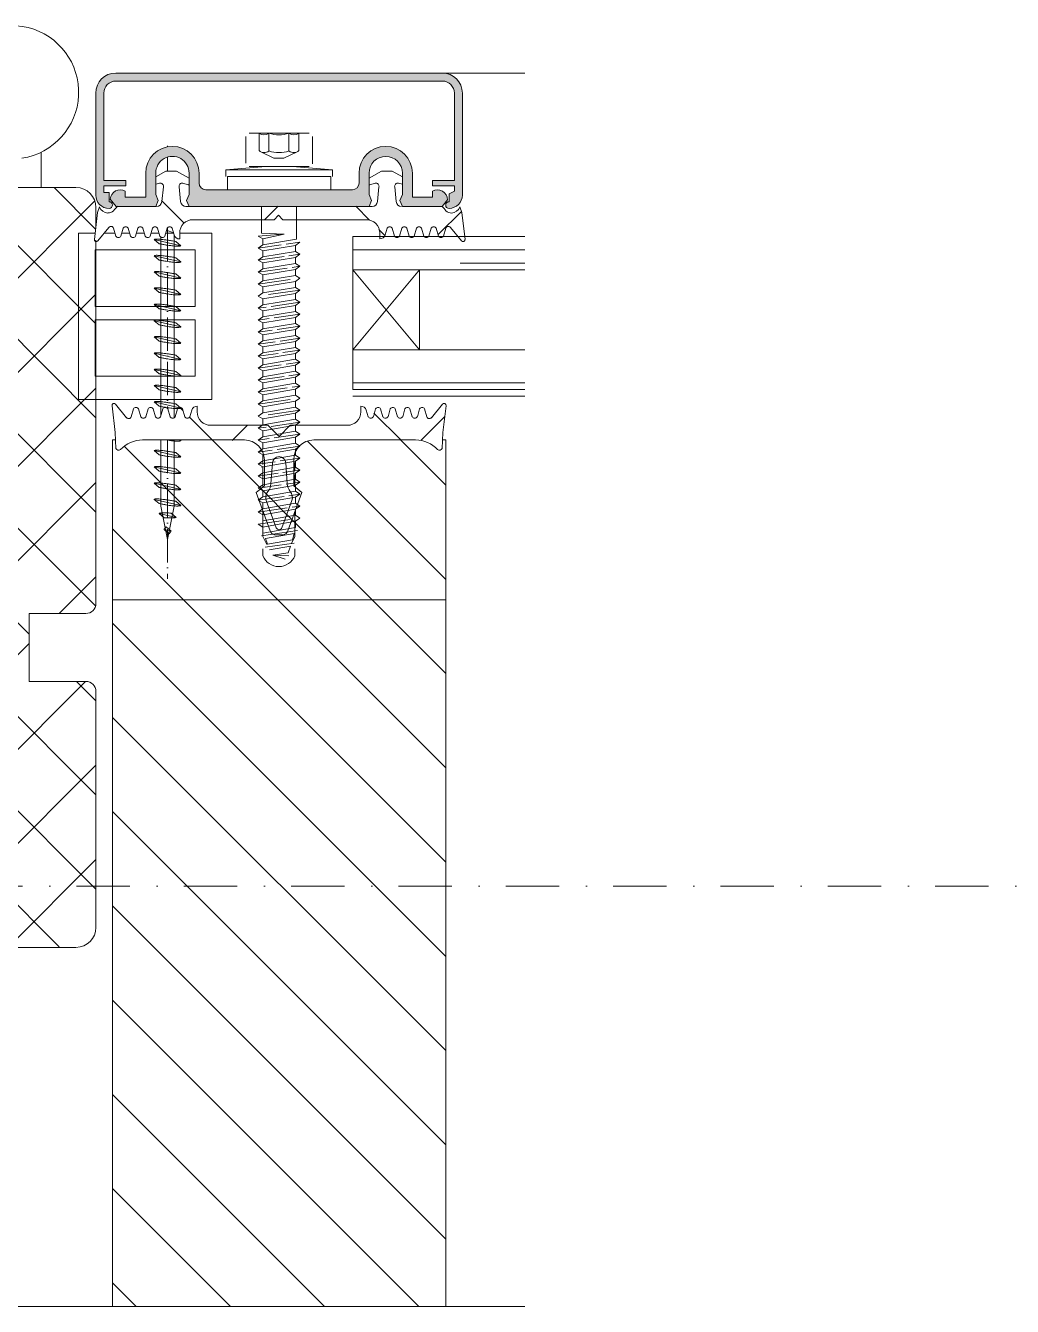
# Model space of a CAD drawing. Header units: millimetres. Extents: x 1789 to 13769, y 2055 to 27197.
# Drawn here: x 5217.2 to 5365.2, y 19345.3 to 19537.4 of the extents above; entities that cross this region are included whole.
import ezdxf

# ---------------------------------------------------------------- set-up
doc = ezdxf.new("R2010")
doc.units = ezdxf.units.MM
doc.linetypes.add('MV_hartlijn_staal', pattern=[6.6, 5, -0.8, 0, -0.8])
doc.linetypes.add('MV_stramien', pattern=[16, 8, -4, 0, -4])
doc.layers.add('A-DETL', color=90, linetype='Continuous', lineweight=13)
doc.layers.add('A-DETL-GENF', color=92, linetype='Continuous', lineweight=18)
pattern_1 = [(45, (0, 0), (-14.142136, 14.142136), []), (135, (0, 0), (-14.142136, -14.142136), [])]

# ---------------------------------------------------------------- blocks, each defined once
blk = doc.blocks.new('28 schroeven 2D - Verzonken schroef 4_0x50mm-V17-Details Restauratie 1-10')
at = {"layer": 'A-DETL-GENF', "linetype": 'MV_hartlijn_staal', "lineweight": 13}
for p, q in [((0, 35.05), (0, 55.9)), ((0, 3.25), (0, 30.29)), ((0, -7.38), (0, -5.3)), ((0, -9.1), (0, -8.91))]:
    blk.add_line(p, q, dxfattribs=at)
at = {"layer": 'A-DETL-GENF', "lineweight": 5}
for p, q in [((-1, 45), (0, 50)), ((0, 50), (1, 45)), ((-0.52, 48.71), (0.23, 48.07)), ((0.52, 48.47), (-0.52, 48.71)), ((-0.23, 49.11), (0.52, 48.47)), ((-1.26, 46.66), (-0.51, 46.02)), ((1.26, 46.07), (-1.26, 46.66)), ((0.51, 46.71), (1.26, 46.07)), ((-2, 44.89), (-1.25, 44.25)), ((2, 43.96), (-2, 44.89)), ((-1, 35.05), (-1, 45)), ((1, 45), (1, 35.05)), ((1.25, 44.6), (2, 43.96)), ((-2, 42.46), (-1.25, 41.82)), ((2, 41.53), (-2, 42.46)), ((1.25, 42.17), (2, 41.53)), ((-2, 40.02), (-1.25, 39.38)), ((2, 39.09), (-2, 40.02)), ((1.25, 39.73), (2, 39.09)), ((-2, 37.58), (-1.25, 36.94)), ((2, 36.65), (-2, 37.58)), ((1.25, 37.29), (2, 36.65)), ((-1.59, 35.05), (-2, 35.15)), ((-1, 4.27), (-1, 31.72)), ((1, 31.36), (1, 4.53)), ((-2, 30.27), (-1.25, 29.63)), ((2, 29.34), (-2, 30.27)), ((1.25, 29.98), (2, 29.34)), ((-2, 27.83), (-1.25, 27.19)), ((2, 26.9), (-2, 27.83)), ((1.25, 27.54), (2, 26.9)), ((-2, 25.4), (-1.25, 24.76)), ((2, 24.47), (-2, 25.4)), ((1.25, 25.11), (2, 24.47)), ((-2, 22.96), (-1.25, 22.32)), ((2, 22.03), (-2, 22.96)), ((1.25, 22.67), (2, 22.03)), ((-2, 20.52), (-1.25, 19.88)), ((2, 19.59), (-2, 20.52)), ((1.25, 20.23), (2, 19.59)), ((-2, 18.09), (-1.25, 17.45)), ((2, 17.15), (-2, 18.09)), ((1.25, 17.79), (2, 17.15)), ((-2, 15.65), (-1.25, 15.01)), ((2, 14.72), (-2, 15.65)), ((1.25, 15.36), (2, 14.72)), ((-2, 13.21), (-1.25, 12.57)), ((2, 12.28), (-2, 13.21)), ((1.25, 12.92), (2, 12.28)), ((-2, 10.77), (-1.25, 10.13)), ((2, 9.84), (-2, 10.77)), ((1.25, 10.48), (2, 9.84)), ((-2, 8.34), (-1.25, 7.7)), ((2, 7.41), (-2, 8.34)), ((1.25, 8.05), (2, 7.41)), ((-2, 5.9), (-1.25, 5.26)), ((2, 4.97), (-2, 5.9)), ((-0.89, 3.96), (0.16, 3.58)), ((1.25, 5.61), (2, 4.97))]:
    blk.add_line(p, q, dxfattribs=at)
for points in [[(-0.52, 48.71), (-0.51, 48.79), (-0.23, 49.11)], [(0.23, 48.07), (0.53, 48.42), (0.52, 48.47)], [(-1.26, 46.66), (-1, 46.82), (0.51, 46.71)], [(-2, 44.89), (-1.5, 45.13), (1.25, 44.6)], [(-1.25, 44.25), (1.8, 43.74), (2, 43.96)], [(-0.51, 46.02), (1.16, 45.94), (1.26, 46.07)], [(-2, 42.46), (-1.5, 42.7), (1.25, 42.17)], [(-1.25, 41.82), (1.8, 41.31), (2, 41.53)], [(-2, 40.02), (-1.5, 40.26), (1.25, 39.73)], [(-1.25, 39.38), (1.8, 38.87), (2, 39.09)], [(-2, 37.58), (-1.5, 37.82), (1.25, 37.29)], [(-1.25, 36.94), (1.8, 36.43), (2, 36.65)], [(-2, 35.15), (-1.64, 35.32), (-0.15, 35.1)], [(-2, 30.27), (-1.5, 30.51), (1.25, 29.98)], [(-1.25, 29.63), (1.8, 29.12), (2, 29.34)], [(-2, 27.83), (-1.5, 28.07), (1.25, 27.54)], [(-1.25, 27.19), (1.8, 26.68), (2, 26.9)], [(-2, 25.4), (-1.5, 25.64), (1.25, 25.11)], [(-1.25, 24.76), (1.8, 24.25), (2, 24.47)], [(-2, 22.96), (-1.5, 23.2), (1.25, 22.67)], [(-1.25, 22.32), (1.8, 21.81), (2, 22.03)], [(-2, 20.52), (-1.5, 20.76), (1.25, 20.23)], [(-1.25, 19.88), (1.8, 19.37), (2, 19.59)], [(-2, 18.09), (-1.5, 18.33), (1.25, 17.79)], [(-1.25, 17.45), (1.8, 16.94), (2, 17.15)], [(-2, 15.65), (-1.5, 15.89), (1.25, 15.36)], [(-1.25, 15.01), (1.8, 14.5), (2, 14.72)], [(-2, 13.21), (-1.5, 13.45), (1.25, 12.92)], [(-1.25, 12.57), (1.8, 12.06), (2, 12.28)], [(-2, 10.77), (-1.5, 11.01), (1.25, 10.48)], [(-1.25, 10.13), (1.8, 9.62), (2, 9.84)], [(-2, 8.34), (-1.5, 8.58), (1.25, 8.05)], [(-1.25, 7.7), (1.8, 7.19), (2, 7.41)], [(-2, 5.9), (-1.5, 6.14), (1.25, 5.61)], [(-1.25, 5.26), (1.8, 4.75), (2, 4.97)]]:
    blk.add_open_spline(points, degree=2, dxfattribs=at)
blk = doc.blocks.new('31 dubbel_glas - Type 1-3307007-Details Restauratie 1-10')
at = {"layer": 'A-DETL-GENF', "lineweight": 13}
for p, q in [((225.29, 23), (251.1, 23)), ((251.1, 23), (251.1, 0)), ((225.29, 17), (251.1, 17)), ((241.1, 5), (241.1, 17)), ((241.1, 17), (251.1, 5)), ((241.1, 5), (251.1, 17)), ((251.1, 5), (225.29, 5)), ((251.1, 0), (225.29, 0))]:
    blk.add_line(p, q, dxfattribs=at)

msp = doc.modelspace()

# ---------------------------------------------------------------- hatches: boundary and pattern name
at = {"layer": 'A-DETL-GENF'}
h = msp.add_hatch(color=7, dxfattribs=at)
h.paths.add_polyline_path([(5280.72, 19510.02), (5281.24, 19510.09), (5281.72, 19510.29), (5282.13, 19510.61), (5282.45, 19511.02), (5282.65, 19511.5), (5282.72, 19512.02), (5282.64, 19527.99), (5282.42, 19528.62), (5282.06, 19529.19), (5281.59, 19529.67), (5281.02, 19530.02), (5280.39, 19530.25), (5278.74, 19530.32), (5229.94, 19530.22), (5229.22, 19529.92), (5228.6, 19529.44), (5228.12, 19528.82), (5227.82, 19528.1), (5227.72, 19527.32), (5227.77, 19511.57), (5228.15, 19510.77), (5228.85, 19510.21), (5229.72, 19510.02), (5230.07, 19510.17), (5230.2, 19510.39), (5229.85, 19511), (5229.72, 19511.02), (5229.72, 19512.42), (5228.92, 19512.42), (5228.92, 19513.42), (5232.22, 19513.42), (5232.22, 19514.22), (5228.92, 19514.22), (5228.98, 19527.79), (5229.16, 19528.22), (5229.45, 19528.59), (5229.82, 19528.88), (5230.25, 19529.06), (5230.72, 19529.12), (5280.18, 19529.06), (5280.62, 19528.88), (5280.99, 19528.59), (5281.28, 19528.22), (5281.46, 19527.79), (5281.52, 19527.32), (5281.52, 19514.22), (5278.22, 19514.22), (5278.22, 19513.42), (5281.52, 19513.42), (5281.52, 19512.62), (5280.72, 19512.22), (5280.72, 19511.02), (5280.47, 19510.95), (5280.29, 19510.27), (5280.59, 19510.04)])
h.paths.add_polyline_path([(5230.76, 19510.32), (5236.72, 19510.32), (5237.08, 19511.21), (5236.72, 19512.09), (5236.79, 19515.92), (5237, 19516.48), (5237.34, 19516.98), (5237.8, 19517.38), (5238.33, 19517.66), (5238.91, 19517.8), (5239.52, 19517.8), (5240.1, 19517.66), (5240.64, 19517.38), (5241.09, 19516.98), (5241.43, 19516.48), (5241.65, 19515.92), (5241.72, 19515.32), (5241.72, 19512.09), (5241.35, 19511.21), (5241.72, 19510.32), (5268.72, 19510.32), (5269.08, 19511.21), (5268.72, 19512.09), (5268.8, 19515.97), (5269.05, 19516.57), (5269.45, 19517.09), (5269.97, 19517.49), (5270.57, 19517.74), (5271.22, 19517.82), (5271.87, 19517.74), (5272.47, 19517.49), (5272.99, 19517.09), (5273.38, 19516.57), (5273.63, 19515.97), (5273.72, 19515.32), (5273.72, 19512.09), (5273.35, 19511.21), (5273.72, 19510.32), (5279.69, 19510.32), (5280.5, 19511.32), (5280.28, 19512.06), (5279.73, 19512.6), (5278.98, 19512.81), (5278.22, 19512.62), (5278.22, 19511.72), (5275.22, 19511.72), (5275.22, 19515.32), (5275.08, 19516.36), (5274.68, 19517.32), (5274.05, 19518.15), (5273.22, 19518.79), (5272.25, 19519.19), (5271.22, 19519.32), (5270.18, 19519.19), (5269.22, 19518.79), (5268.39, 19518.15), (5267.75, 19517.32), (5267.35, 19516.36), (5267.22, 19515.32), (5267.18, 19513.56), (5266.93, 19513.11), (5266.48, 19512.86), (5266.22, 19512.82), (5243.96, 19512.86), (5243.51, 19513.11), (5243.25, 19513.56), (5243.22, 19513.82), (5243.22, 19515.32), (5243.08, 19516.36), (5242.68, 19517.32), (5242.05, 19518.15), (5241.22, 19518.79), (5240, 19519.22), (5239.22, 19519.32), (5238.18, 19519.19), (5237.22, 19518.79), (5236.39, 19518.15), (5235.75, 19517.32), (5235.35, 19516.36), (5235.22, 19515.32), (5235.22, 19511.72), (5232.15, 19511.72), (5232.15, 19512.62), (5231.42, 19512.81), (5230.69, 19512.63), (5230.13, 19512.12), (5229.88, 19511.41)])
at = {"layer": 'A-DETL-GENF', "lineweight": 13}
h = msp.add_hatch(dxfattribs=at)
h.set_pattern_fill('FP_46', color=250, style=0, pattern_type=2)
h.set_pattern_definition(pattern_1)
h.paths.add_polyline_path([(5282.59, 19505.13), (5283.12, 19505.37), (5282.65, 19509.41), (5282.33, 19510.23), (5281.98, 19509.69), (5281.42, 19509.38), (5280.8, 19509.35), (5280.25, 19509.64), (5279.64, 19510.32), (5273.23, 19510.42), (5272.94, 19510.67), (5272.81, 19511.04), (5272.63, 19513.58), (5272.9, 19513.79), (5273.14, 19513.78), (5273.72, 19513.63), (5273.63, 19514.8), (5272.21, 19515.62), (5270.58, 19515.62), (5268.72, 19514.42), (5268.74, 19513.59), (5268.86, 19513.57), (5269.89, 19513.79), (5270.16, 19513.58), (5270.21, 19513.24), (5269.85, 19510.67), (5269.56, 19510.42), (5269.08, 19510.32), (5240.87, 19510.42), (5240.59, 19510.67), (5240.45, 19511.04), (5240.28, 19513.58), (5240.55, 19513.79), (5240.79, 19513.78), (5241.72, 19513.64), (5241.65, 19514.58), (5239.85, 19515.62), (5238.23, 19515.62), (5236.72, 19514.75), (5236.72, 19513.63), (5237.53, 19513.79), (5237.81, 19513.58), (5237.86, 19513.24), (5237.5, 19510.67), (5237.08, 19510.37), (5236.72, 19510.32), (5230.99, 19510.32), (5230.13, 19509.46), (5229.53, 19509.32), (5228.92, 19509.5), (5228.45, 19509.94), (5228.3, 19510.21), (5227.99, 19509.41), (5227.52, 19505.37), (5228.04, 19505.13), (5229.95, 19507.32), (5230.22, 19507.26), (5230.4, 19507.03), (5230.74, 19505.84), (5231.32, 19505.69), (5231.48, 19505.84), (5231.99, 19507.19), (5232.32, 19507.23), (5232.6, 19507.03), (5232.94, 19505.84), (5233.53, 19505.69), (5233.68, 19505.84), (5234.19, 19507.19), (5234.52, 19507.23), (5234.8, 19507.03), (5235.14, 19505.84), (5235.72, 19505.69), (5235.88, 19505.84), (5236.39, 19507.19), (5236.72, 19507.23), (5237, 19507.03), (5237.34, 19505.84), (5237.92, 19505.69), (5238.08, 19505.84), (5238.59, 19507.19), (5238.92, 19507.23), (5239.2, 19507.03), (5239.71, 19505.68), (5240.09, 19505.46), (5240.31, 19505.43), (5240.38, 19506.84), (5240.58, 19507.32), (5240.9, 19507.74), (5241.72, 19508.22), (5241.79, 19508.25), (5242.31, 19508.32), (5254.47, 19508.32), (5255.13, 19508.98), (5255.8, 19508.32), (5268.77, 19508.27), (5269.57, 19507.89), (5270.12, 19507.19), (5270.32, 19506.32), (5270.32, 19505.43), (5270.75, 19505.54), (5271.06, 19505.85), (5271.15, 19506.06), (5271.6, 19507.19), (5271.94, 19507.23), (5272.21, 19507.03), (5272.71, 19505.69), (5273.3, 19505.84), (5273.8, 19507.19), (5274.14, 19507.23), (5274.41, 19507.03), (5274.91, 19505.69), (5275.5, 19505.84), (5276, 19507.19), (5276.34, 19507.23), (5276.61, 19507.03), (5277.11, 19505.69), (5277.7, 19505.84), (5278.2, 19507.19), (5278.54, 19507.23), (5278.81, 19507.03), (5279.31, 19505.69), (5279.9, 19505.84), (5280.41, 19507.26), (5280.69, 19507.32), (5280.93, 19507.17)])
h = msp.add_hatch(dxfattribs=at)
h.set_pattern_fill('FP_21', color=250, style=0, pattern_type=2)
h.set_pattern_definition([(45, (0, 0), (-7.071068, 7.071068), []), (135, (0, 0), (-7.071068, -7.071068), [])])
h.paths.add_polyline_path([(5165.75, 19399.14), (5225.53, 19399.24), (5226.25, 19399.54), (5226.87, 19400.02), (5227.35, 19400.64), (5227.65, 19401.36), (5227.75, 19402.14), (5227.75, 19437.54), (5227.55, 19438.29), (5227, 19438.84), (5226.25, 19439.04), (5217.75, 19439.1), (5217.75, 19449.24), (5226.64, 19449.29), (5227.31, 19449.68), (5227.55, 19449.99), (5227.75, 19450.74), (5227.75, 19505.27), (5227.52, 19505.37), (5227.75, 19507.39), (5227.65, 19510.92), (5227.08, 19511.99), (5226.87, 19512.26), (5226.25, 19512.74), (5225.53, 19513.04), (5224.75, 19513.14), (5196.23, 19513.07), (5195.75, 19512.87), (5195.34, 19512.56), (5195.02, 19512.14), (5194.82, 19511.66), (5194.75, 19511.14), (5194.75, 19485.14), (5176.86, 19485.09), (5176.19, 19484.7), (5175.8, 19484.03), (5175.75, 19483.64), (5175.75, 19469.52), (5176.04, 19468.81), (5176.49, 19468.55), (5181.75, 19467.14), (5181.75, 19463.14), (5161.86, 19463.09), (5161.19, 19462.7), (5160.95, 19462.39), (5160.75, 19461.64), (5160.75, 19404.14), (5160.92, 19402.85), (5161.42, 19401.64), (5162.22, 19400.61), (5163.25, 19399.81), (5164.46, 19399.31)])
h = msp.add_hatch(dxfattribs=at)
h.set_pattern_fill('FP_46', color=250, style=0, pattern_type=2)
h.set_pattern_definition(pattern_1)
h.paths.add_polyline_path([(5254.53, 19461.02), (5256.11, 19461.12), (5256.43, 19461.43), (5256.53, 19461.63), (5258.64, 19467.38), (5257.42, 19468.41), (5257.52, 19473.05), (5257.82, 19473.77), (5258.3, 19474.39), (5258.92, 19474.87), (5259.64, 19475.17), (5260.42, 19475.27), (5276.63, 19475.17), (5277.5, 19474.89), (5278.74, 19474.06), (5279.25, 19473.75), (5279.71, 19473.97), (5279.8, 19476.38), (5280.28, 19480.41), (5279.75, 19480.65), (5277.85, 19478.47), (5277.57, 19478.53), (5277.4, 19478.76), (5277.06, 19479.95), (5276.31, 19479.95), (5275.8, 19478.6), (5275.47, 19478.56), (5275.2, 19478.76), (5274.86, 19479.95), (5274.11, 19479.95), (5273.6, 19478.6), (5273.27, 19478.56), (5273, 19478.76), (5272.66, 19479.95), (5271.91, 19479.95), (5271.4, 19478.6), (5271.07, 19478.56), (5270.8, 19478.76), (5270.46, 19479.95), (5269.71, 19479.95), (5269.2, 19478.6), (5268.87, 19478.56), (5268.6, 19478.76), (5268.08, 19480.11), (5267.7, 19480.33), (5267.48, 19480.36), (5267.43, 19479.02), (5267.05, 19478.22), (5266.35, 19477.66), (5265.48, 19477.47), (5256.9, 19477.47), (5255.22, 19475.78), (5253.54, 19477.47), (5244.51, 19477.52), (5243.71, 19477.9), (5243.15, 19478.6), (5242.95, 19479.47), (5242.95, 19480.36), (5242.53, 19480.24), (5242.22, 19479.93), (5242.13, 19479.73), (5241.67, 19478.6), (5241.34, 19478.56), (5241.07, 19478.76), (5240.66, 19480.04), (5239.98, 19479.95), (5239.47, 19478.6), (5239.14, 19478.56), (5238.87, 19478.76), (5238.46, 19480.04), (5237.78, 19479.95), (5237.27, 19478.6), (5236.94, 19478.56), (5236.67, 19478.76), (5236.26, 19480.03), (5235.58, 19479.95), (5235.07, 19478.6), (5234.74, 19478.56), (5234.47, 19478.76), (5234.06, 19480.04), (5233.38, 19479.95), (5232.87, 19478.53), (5232.59, 19478.47), (5232.34, 19478.61), (5230.69, 19480.65), (5230.16, 19480.41), (5230.63, 19476.38), (5230.73, 19473.97), (5231.18, 19473.75), (5231.43, 19473.84), (5232.13, 19474.44), (5232.93, 19474.89), (5233.81, 19475.17), (5234.73, 19475.27), (5250.79, 19475.17), (5251.52, 19474.87), (5252.14, 19474.39), (5252.62, 19473.77), (5252.92, 19473.05), (5253.02, 19472.27), (5252.91, 19468.32), (5251.8, 19467.38), (5254.15, 19461.25), (5254.33, 19461.12)])
h.paths.add_polyline_path([(5255.22, 19461.8), (5254.92, 19461.92), (5254.8, 19462.1), (5253.22, 19466.53), (5253.35, 19467.24), (5253.93, 19468.28), (5254, 19468.69), (5254.27, 19472.09), (5254.54, 19472.5), (5254.97, 19472.74), (5255.47, 19472.74), (5255.9, 19472.5), (5256.17, 19472.09), (5256.22, 19471.84), (5256.51, 19468.28), (5256.89, 19467.55), (5257.2, 19466.9), (5257.13, 19466.17), (5255.43, 19461.86), (5255.33, 19461.82)])
h = msp.add_hatch(dxfattribs=at)
h.set_pattern_fill('FP_2', color=250, style=0, pattern_type=2)
h.set_pattern_definition([(135, (0, 0), (-7.071068, -7.071068), [])])
h.paths.add_polyline_path([(5280.25, 19345.27), (5280.25, 19475.27), (5279.76, 19475.27), (5279.71, 19473.97), (5279.25, 19473.75), (5278.85, 19473.97), (5277.85, 19474.7), (5277.5, 19474.89), (5276.63, 19475.17), (5275.36, 19475.27), (5259.64, 19475.17), (5258.92, 19474.87), (5258.3, 19474.39), (5257.82, 19473.77), (5257.47, 19472.65), (5257.42, 19471.84), (5257.42, 19468.41), (5258.64, 19467.38), (5256.29, 19461.25), (5255.9, 19461.02), (5254.33, 19461.12), (5254, 19461.43), (5253.73, 19462.1), (5251.8, 19467.38), (5253.02, 19468.41), (5252.91, 19473.06), (5252.57, 19473.84), (5252.08, 19474.44), (5251.52, 19474.87), (5250.79, 19475.17), (5250.02, 19475.27), (5233.81, 19475.17), (5232.69, 19474.75), (5232.13, 19474.44), (5231.18, 19473.75), (5230.73, 19473.97), (5230.63, 19475.27), (5230.25, 19475.27), (5230.25, 19345.27), (5279.8, 19345.27)])
h.paths.add_polyline_path([(5255.22, 19461.8), (5255.52, 19461.92), (5255.64, 19462.1), (5257.21, 19466.53), (5257.09, 19467.24), (5256.49, 19468.41), (5256.44, 19468.69), (5256.08, 19472.27), (5255.9, 19472.5), (5255.47, 19472.74), (5254.97, 19472.74), (5254.54, 19472.5), (5254.27, 19472.09), (5254.22, 19471.84), (5253.9, 19468.22), (5253.54, 19467.55), (5253.24, 19466.9), (5253.3, 19466.17), (5255.01, 19461.86), (5255.11, 19461.82)])

# ---------------------------------------------------------------- linework, layer by layer
at = {"layer": 'A-DETL', "lineweight": 18}
for p, q in [((5279.72, 19530.32), (5230.72, 19530.32)), ((5230.72, 19529.12), (5279.72, 19529.12)), ((5227.72, 19527.32), (5227.72, 19512.02)), ((5228.92, 19514.22), (5228.92, 19527.32)), ((5281.52, 19527.32), (5281.52, 19514.22)), ((5282.72, 19512.02), (5282.72, 19527.32)), ((5219.55, 19513.14), (5219.55, 19518.46)), ((5235.22, 19515.32), (5235.22, 19511.72)), ((5238.23, 19515.62), (5236.72, 19514.75)), ((5236.72, 19512.09), (5236.72, 19515.32)), ((5239.85, 19515.62), (5238.23, 19515.62)), ((5241.72, 19514.54), (5239.85, 19515.62)), ((5241.72, 19515.32), (5241.72, 19512.09)), ((5243.22, 19513.82), (5243.22, 19515.32)), ((5267.22, 19515.32), (5267.22, 19513.82)), ((5270.58, 19515.62), (5268.72, 19514.54)), ((5268.72, 19512.09), (5268.72, 19515.32)), ((5272.21, 19515.62), (5270.58, 19515.62)), ((5273.72, 19514.75), (5272.21, 19515.62)), ((5273.72, 19515.32), (5273.72, 19512.09)), ((5275.22, 19511.72), (5275.22, 19515.32)), ((5224.75, 19513.14), (5196.75, 19513.14)), ((5232.22, 19514.22), (5228.92, 19514.22)), ((5228.92, 19512.42), (5228.92, 19513.42)), ((5228.92, 19513.42), (5232.22, 19513.42)), ((5232.22, 19513.42), (5232.22, 19514.22)), ((5236.72, 19513.63), (5237.3, 19513.78)), ((5237.86, 19513.24), (5237.63, 19511.04)), ((5240.45, 19511.04), (5240.22, 19513.24)), ((5240.79, 19513.78), (5241.57, 19513.57)), ((5266.22, 19512.82), (5244.22, 19512.82)), ((5268.86, 19513.57), (5269.65, 19513.78)), ((5270.21, 19513.24), (5269.98, 19511.04)), ((5272.81, 19511.04), (5272.58, 19513.24)), ((5273.14, 19513.78), (5273.72, 19513.63)), ((5281.52, 19514.22), (5278.22, 19514.22)), ((5278.22, 19514.22), (5278.22, 19513.42)), ((5278.22, 19513.42), (5281.52, 19513.42)), ((5281.52, 19513.42), (5281.52, 19512.62)), ((5229.72, 19512.42), (5228.92, 19512.42)), ((5229.72, 19511.02), (5229.72, 19512.42)), ((5229.88, 19511.41), (5230.76, 19510.32)), ((5232.15, 19511.72), (5232.15, 19512.62)), ((5235.22, 19511.72), (5232.15, 19511.72)), ((5237.08, 19511.21), (5236.72, 19512.09)), ((5236.72, 19510.32), (5237.08, 19511.21)), ((5241.72, 19512.09), (5241.35, 19511.21)), ((5241.35, 19511.21), (5241.72, 19510.32)), ((5269.08, 19511.21), (5268.72, 19512.09)), ((5268.72, 19510.32), (5269.08, 19511.21)), ((5273.72, 19512.09), (5273.35, 19511.21)), ((5273.35, 19511.21), (5273.72, 19510.32)), ((5278.22, 19511.72), (5275.22, 19511.72)), ((5278.22, 19512.62), (5278.22, 19511.72)), ((5279.69, 19510.32), (5280.5, 19511.32)), ((5281.52, 19512.62), (5280.72, 19512.22)), ((5280.72, 19512.22), (5280.72, 19511.02)), ((5227.99, 19509.41), (5227.52, 19505.37)), ((5227.75, 19507.39), (5227.75, 19510.14)), ((5228.3, 19510.23), (5227.99, 19509.41)), ((5230.76, 19510.32), (5236.72, 19510.32)), ((5241.72, 19510.32), (5241.25, 19510.32)), ((5241.72, 19510.32), (5268.72, 19510.32)), ((5254.47, 19508.32), (5255.13, 19508.98)), ((5255.13, 19508.98), (5255.8, 19508.32)), ((5269.19, 19510.32), (5268.72, 19510.32)), ((5273.72, 19510.32), (5279.69, 19510.32)), ((5282.65, 19509.41), (5282.33, 19510.23)), ((5283.12, 19505.37), (5282.65, 19509.41)), ((5228.04, 19505.13), (5229.7, 19507.17)), ((5230.4, 19507.03), (5230.74, 19505.84)), ((5231.48, 19505.84), (5231.83, 19507.03)), ((5232.6, 19507.03), (5232.94, 19505.84)), ((5233.68, 19505.84), (5234.03, 19507.03)), ((5234.8, 19507.03), (5235.14, 19505.84)), ((5235.88, 19505.84), (5236.23, 19507.03)), ((5237, 19507.03), (5237.34, 19505.84)), ((5238.08, 19505.84), (5238.43, 19507.03)), ((5239.2, 19507.03), (5239.48, 19506.06)), ((5242.31, 19508.32), (5254.47, 19508.32)), ((5255.8, 19508.32), (5268.32, 19508.32)), ((5271.15, 19506.06), (5271.44, 19507.03)), ((5272.21, 19507.03), (5272.55, 19505.84)), ((5273.3, 19505.84), (5273.64, 19507.03)), ((5274.41, 19507.03), (5274.75, 19505.84)), ((5275.5, 19505.84), (5275.84, 19507.03)), ((5276.61, 19507.03), (5276.95, 19505.84)), ((5277.7, 19505.84), (5278.04, 19507.03)), ((5278.81, 19507.03), (5279.15, 19505.84)), ((5279.9, 19505.84), (5280.24, 19507.03)), ((5280.93, 19507.17), (5282.59, 19505.13)), ((5227.75, 19450.74), (5227.75, 19505.27)), ((5240.31, 19505.43), (5240.31, 19506.32)), ((5270.32, 19506.32), (5270.32, 19505.43)), ((5292.09, 19503.82), (5266.29, 19503.82)), ((5292.09, 19501.82), (5282.39, 19501.82)), ((5292.09, 19483.82), (5266.29, 19483.82)), ((5230.16, 19480.41), (5230.63, 19476.38)), ((5232.34, 19478.61), (5230.69, 19480.65)), ((5242.95, 19479.47), (5242.95, 19480.36)), ((5292.09, 19481.82), (5266.29, 19481.82)), ((5267.48, 19480.36), (5267.48, 19479.47)), ((5279.75, 19480.65), (5278.09, 19478.61)), ((5279.8, 19476.38), (5280.28, 19480.41)), ((5233.38, 19479.95), (5233.04, 19478.76)), ((5234.47, 19478.76), (5234.13, 19479.95)), ((5235.58, 19479.95), (5235.24, 19478.76)), ((5236.67, 19478.76), (5236.33, 19479.95)), ((5237.78, 19479.95), (5237.44, 19478.76)), ((5238.87, 19478.76), (5238.53, 19479.95)), ((5239.98, 19479.95), (5239.64, 19478.76)), ((5241.07, 19478.76), (5240.73, 19479.95)), ((5242.13, 19479.73), (5241.84, 19478.76)), ((5268.6, 19478.76), (5268.31, 19479.73)), ((5269.71, 19479.95), (5269.37, 19478.76)), ((5270.8, 19478.76), (5270.46, 19479.95)), ((5271.91, 19479.95), (5271.57, 19478.76)), ((5273, 19478.76), (5272.66, 19479.95)), ((5274.11, 19479.95), (5273.77, 19478.76)), ((5275.2, 19478.76), (5274.86, 19479.95)), ((5276.31, 19479.95), (5275.97, 19478.76)), ((5277.4, 19478.76), (5277.06, 19479.95)), ((5230.63, 19476.38), (5230.73, 19473.97)), ((5253.54, 19477.47), (5244.95, 19477.47)), ((5255.22, 19475.78), (5253.54, 19477.47)), ((5256.9, 19477.47), (5255.22, 19475.78)), ((5265.48, 19477.47), (5256.9, 19477.47)), ((5279.71, 19473.97), (5279.8, 19476.38)), ((5230.25, 19475.27), (5230.25, 19345.27)), ((5230.68, 19475.27), (5230.25, 19475.27)), ((5234.73, 19475.27), (5250.02, 19475.27)), ((5260.42, 19475.27), (5275.71, 19475.27)), ((5280.25, 19475.27), (5279.76, 19475.27)), ((5280.25, 19345.27), (5280.25, 19475.27)), ((5253.02, 19472.27), (5253.02, 19468.41)), ((5254, 19468.69), (5254.22, 19471.84)), ((5256.22, 19471.84), (5256.44, 19468.69)), ((5257.42, 19468.41), (5257.42, 19472.27)), ((5253.02, 19468.41), (5251.8, 19467.38)), ((5251.8, 19467.38), (5253.9, 19461.63)), ((5256.53, 19461.63), (5258.64, 19467.38)), ((5258.64, 19467.38), (5257.42, 19468.41)), ((5254.8, 19462.1), (5253.3, 19466.17)), ((5257.13, 19466.17), (5255.64, 19462.1)), ((5254.53, 19461.02), (5255.9, 19461.02)), ((5217.75, 19439.04), (5217.75, 19449.24)), ((5217.75, 19449.24), (5226.25, 19449.24)), ((5226.25, 19439.04), (5217.75, 19439.04)), ((5227.75, 19402.14), (5227.75, 19437.54)), ((5165.75, 19399.14), (5224.75, 19399.14)), ((3269.25, 19345.27), (5247.94, 19345.27)), ((5230.25, 19345.27), (5280.25, 19345.27)), ((5266.29, 19345.27), (5292.09, 19345.27))]:
    msp.add_line(p, q, dxfattribs=at)
at = {"layer": 'A-DETL'}
for p, q in [((5266.29, 19530.32), (5292.09, 19530.32)), ((5250.22, 19520.8), (5250.22, 19516.82)), ((5259.72, 19521.3), (5250.72, 19521.3)), ((5252.21, 19521.3), (5252.21, 19518.69)), ((5253.71, 19521.3), (5253.71, 19518.64)), ((5256.71, 19521.3), (5256.71, 19518.64)), ((5258.21, 19521.3), (5258.21, 19518.69)), ((5260.22, 19516.7), (5260.22, 19520.8)), ((5254.44, 19517.57), (5252.47, 19518.51)), ((5255.94, 19517.57), (5254.44, 19517.57)), ((5257.94, 19518.51), (5255.94, 19517.57)), ((5253.22, 19516.32), (5247.22, 19515.82)), ((5247.22, 19515.82), (5247.22, 19514.82)), ((5263.22, 19515.82), (5247.22, 19515.82)), ((5247.47, 19514.82), (5247.47, 19512.82)), ((5262.97, 19514.82), (5247.47, 19514.82)), ((5250.72, 19516.32), (5253.22, 19516.32)), ((5257.22, 19516.32), (5253.22, 19516.32)), ((5263.22, 19515.82), (5257.22, 19516.32)), ((5257.22, 19516.32), (5259.72, 19516.32)), ((5262.97, 19512.82), (5262.97, 19514.82)), ((5263.22, 19514.82), (5263.22, 19515.82)), ((5252.59, 19510.32), (5252.59, 19506.3)), ((5257.84, 19505.4), (5257.84, 19510.32)), ((5225.15, 19506.32), (5225.15, 19481.32)), ((5227.63, 19506.32), (5225.15, 19506.32)), ((5230.6, 19506.32), (5229.01, 19506.32)), ((5232.8, 19506.32), (5231.62, 19506.32)), ((5235, 19506.32), (5233.82, 19506.32)), ((5237.2, 19506.32), (5236.02, 19506.32)), ((5239.4, 19506.32), (5238.22, 19506.32)), ((5245.15, 19506.32), (5240.31, 19506.32)), ((5245.15, 19506.32), (5245.15, 19481.32)), ((5252.09, 19505.85), (5255.81, 19506.15)), ((5252.09, 19505.85), (5252.77, 19505.43)), ((5252.59, 19506.3), (5255.97, 19506.15)), ((5255.97, 19506.15), (5252.77, 19505.43)), ((5252.77, 19505.43), (5252.77, 19504.53)), ((5252.77, 19504.53), (5257.84, 19505.4)), ((5242.65, 19503.82), (5227.65, 19503.82)), ((5227.65, 19503.82), (5227.65, 19495.32)), ((5242.65, 19495.32), (5242.65, 19503.82)), ((5252.09, 19504.05), (5255.53, 19504.55)), ((5252.77, 19504.53), (5252.09, 19504.05)), ((5252.09, 19504.05), (5252.77, 19503.63)), ((5257.67, 19504.47), (5252.77, 19503.63)), ((5252.77, 19503.63), (5252.77, 19502.73)), ((5257.67, 19503.57), (5252.77, 19502.73)), ((5256.28, 19504.65), (5258.34, 19504.95)), ((5257.67, 19504.47), (5258.34, 19504.95)), ((5257.67, 19503.57), (5257.67, 19504.47)), ((5258.34, 19503.15), (5257.67, 19503.57)), ((5252.09, 19502.25), (5255.99, 19502.81)), ((5252.77, 19502.73), (5252.09, 19502.25)), ((5252.09, 19502.25), (5252.77, 19501.83)), ((5257.67, 19502.67), (5252.77, 19501.83)), ((5252.77, 19501.83), (5252.77, 19500.93)), ((5252.77, 19500.93), (5257.67, 19501.77)), ((5256.71, 19502.91), (5258.34, 19503.15)), ((5257.17, 19501.17), (5258.34, 19501.35)), ((5257.67, 19502.67), (5258.34, 19503.15)), ((5257.67, 19501.77), (5257.67, 19502.67)), ((5258.34, 19501.35), (5257.67, 19501.77)), ((5257.67, 19500.87), (5258.34, 19501.35)), ((5252.09, 19500.45), (5256.43, 19501.07)), ((5252.77, 19500.93), (5252.09, 19500.45)), ((5252.09, 19500.45), (5252.77, 19500.03)), ((5252.09, 19498.65), (5256.91, 19499.34)), ((5257.67, 19500.87), (5252.77, 19500.03)), ((5252.77, 19500.03), (5252.77, 19499.13)), ((5257.67, 19499.97), (5252.77, 19499.13)), ((5257.67, 19499.97), (5257.67, 19500.87)), ((5258.34, 19499.55), (5257.67, 19499.97)), ((5257.67, 19499.07), (5258.34, 19499.55)), ((5252.77, 19499.13), (5252.09, 19498.65)), ((5252.09, 19498.65), (5252.77, 19498.23)), ((5257.67, 19499.07), (5252.77, 19498.23)), ((5252.77, 19498.23), (5252.77, 19497.33)), ((5252.77, 19497.33), (5257.67, 19498.17)), ((5258.34, 19497.75), (5253.62, 19497.08)), ((5257.67, 19498.17), (5257.67, 19499.07)), ((5258.34, 19497.75), (5257.67, 19498.17)), ((5257.67, 19497.27), (5258.34, 19497.75)), ((5252.77, 19497.33), (5252.09, 19496.85)), ((5252.09, 19496.85), (5252.77, 19496.43)), ((5252.77, 19495.53), (5252.09, 19495.05)), ((5257.67, 19497.27), (5252.77, 19496.43)), ((5252.77, 19496.43), (5252.77, 19495.53)), ((5257.67, 19496.37), (5252.77, 19495.53)), ((5254.03, 19495.31), (5258.34, 19495.95)), ((5257.67, 19496.37), (5257.67, 19497.27)), ((5258.34, 19495.95), (5257.67, 19496.37)), ((5257.67, 19495.47), (5258.34, 19495.95)), ((5227.65, 19495.32), (5242.65, 19495.32)), ((5252.09, 19495.05), (5253.27, 19495.21)), ((5252.09, 19495.05), (5252.77, 19494.63)), ((5252.77, 19493.73), (5252.09, 19493.25)), ((5257.67, 19495.47), (5252.77, 19494.63)), ((5252.77, 19494.63), (5252.77, 19493.73)), ((5252.77, 19493.73), (5257.67, 19494.57)), ((5257.67, 19493.67), (5252.77, 19492.83)), ((5254.47, 19493.59), (5258.34, 19494.15)), ((5257.67, 19494.57), (5257.67, 19495.47)), ((5258.34, 19494.15), (5257.67, 19494.57)), ((5257.67, 19493.67), (5258.34, 19494.15)), ((5257.67, 19492.77), (5257.67, 19493.67)), ((5227.65, 19484.82), (5227.65, 19493.32)), ((5227.65, 19493.32), (5242.65, 19493.32)), ((5242.65, 19493.32), (5242.65, 19484.82)), ((5252.09, 19493.25), (5253.72, 19493.49)), ((5252.09, 19493.25), (5252.77, 19492.83)), ((5252.77, 19491.93), (5252.09, 19491.45)), ((5252.09, 19491.45), (5254.17, 19491.75)), ((5252.77, 19492.83), (5252.77, 19491.93)), ((5257.67, 19492.77), (5252.77, 19491.93)), ((5257.67, 19491.87), (5252.77, 19491.03)), ((5254.92, 19491.85), (5258.34, 19492.35)), ((5258.34, 19492.35), (5257.67, 19492.77)), ((5257.67, 19491.87), (5258.34, 19492.35)), ((5257.67, 19490.97), (5257.67, 19491.87)), ((5252.09, 19491.45), (5252.77, 19491.03)), ((5252.77, 19490.13), (5252.09, 19489.65)), ((5252.09, 19489.65), (5254.63, 19490.01)), ((5252.77, 19491.03), (5252.77, 19490.13)), ((5252.77, 19490.13), (5257.67, 19490.97)), ((5257.67, 19490.07), (5252.77, 19489.23)), ((5255.37, 19490.12), (5258.34, 19490.55)), ((5258.34, 19490.55), (5257.67, 19490.97)), ((5257.67, 19490.07), (5258.34, 19490.55)), ((5257.67, 19489.17), (5257.67, 19490.07)), ((5252.09, 19489.65), (5252.77, 19489.23)), ((5252.77, 19488.33), (5252.09, 19487.85)), ((5252.09, 19487.85), (5255.08, 19488.27)), ((5252.09, 19487.85), (5252.77, 19487.43)), ((5252.77, 19489.23), (5252.77, 19488.33)), ((5257.67, 19489.17), (5252.77, 19488.33)), ((5257.67, 19488.27), (5252.77, 19487.43)), ((5255.81, 19488.39), (5258.34, 19488.75)), ((5258.34, 19488.75), (5257.67, 19489.17)), ((5257.67, 19488.27), (5258.34, 19488.75)), ((5257.67, 19487.37), (5257.67, 19488.27)), ((5252.09, 19486.05), (5255.53, 19486.55)), ((5252.77, 19486.53), (5252.09, 19486.05)), ((5252.09, 19486.05), (5252.77, 19485.63)), ((5252.77, 19487.43), (5252.77, 19486.53)), ((5252.77, 19486.53), (5257.67, 19487.37)), ((5257.67, 19486.47), (5252.77, 19485.63)), ((5256.28, 19486.65), (5258.34, 19486.95)), ((5258.34, 19486.95), (5257.67, 19487.37)), ((5257.67, 19486.47), (5258.34, 19486.95)), ((5257.67, 19485.57), (5257.67, 19486.47)), ((5242.65, 19484.82), (5227.65, 19484.82)), ((5252.09, 19484.25), (5255.99, 19484.81)), ((5252.77, 19484.73), (5252.09, 19484.25)), ((5252.09, 19484.25), (5252.77, 19483.83)), ((5252.77, 19485.63), (5252.77, 19484.73)), ((5257.67, 19485.57), (5252.77, 19484.73)), ((5257.67, 19484.67), (5252.77, 19483.83)), ((5256.71, 19484.91), (5258.34, 19485.15)), ((5258.34, 19485.15), (5257.67, 19485.57)), ((5257.67, 19484.67), (5258.34, 19485.15)), ((5257.67, 19483.77), (5257.67, 19484.67)), ((5252.09, 19482.45), (5256.43, 19483.07)), ((5252.77, 19482.93), (5252.09, 19482.45)), ((5252.09, 19482.45), (5252.77, 19482.03)), ((5252.77, 19483.83), (5252.77, 19482.93)), ((5252.77, 19482.93), (5257.67, 19483.77)), ((5257.67, 19482.87), (5252.77, 19482.03)), ((5257.17, 19483.17), (5258.34, 19483.35)), ((5258.34, 19483.35), (5257.67, 19483.77)), ((5257.67, 19482.87), (5258.34, 19483.35)), ((5257.67, 19481.97), (5257.67, 19482.87)), ((5245.15, 19481.32), (5225.15, 19481.32)), ((5252.09, 19480.65), (5256.91, 19481.34)), ((5252.77, 19481.13), (5252.09, 19480.65)), ((5252.09, 19480.65), (5252.77, 19480.23)), ((5252.77, 19482.03), (5252.77, 19481.13)), ((5257.67, 19481.97), (5252.77, 19481.13)), ((5257.67, 19481.07), (5252.77, 19480.23)), ((5252.77, 19480.23), (5252.77, 19479.33)), ((5252.77, 19479.33), (5257.67, 19480.17)), ((5258.34, 19481.55), (5257.67, 19481.97)), ((5257.67, 19481.07), (5258.34, 19481.55)), ((5257.67, 19480.17), (5257.67, 19481.07)), ((5258.34, 19479.75), (5257.67, 19480.17)), ((5252.77, 19479.33), (5252.09, 19478.85)), ((5252.09, 19478.85), (5252.77, 19478.43)), ((5257.67, 19479.27), (5252.77, 19478.43)), ((5252.77, 19478.43), (5252.77, 19477.53)), ((5257.67, 19478.37), (5252.77, 19477.53)), ((5253.57, 19479.06), (5258.34, 19479.75)), ((5257.67, 19479.27), (5258.34, 19479.75)), ((5257.67, 19478.37), (5257.67, 19479.27)), ((5258.34, 19477.95), (5257.67, 19478.37)), ((5252.77, 19477.53), (5252.09, 19477.05)), ((5252.09, 19477.05), (5253.27, 19477.21)), ((5252.09, 19477.05), (5252.77, 19476.63)), ((5257.67, 19477.47), (5252.77, 19476.63)), ((5252.77, 19476.63), (5252.77, 19475.73)), ((5252.77, 19475.73), (5257.67, 19476.57)), ((5254.03, 19477.31), (5258.34, 19477.95)), ((5257.67, 19477.47), (5258.34, 19477.95)), ((5257.67, 19476.57), (5257.67, 19477.47)), ((5258.34, 19476.15), (5257.67, 19476.57)), ((5252.77, 19475.73), (5252.09, 19475.25)), ((5252.09, 19475.25), (5253.72, 19475.49)), ((5252.09, 19475.25), (5252.77, 19474.83)), ((5257.67, 19475.67), (5252.77, 19474.83)), ((5252.77, 19474.83), (5252.77, 19473.93)), ((5257.67, 19474.77), (5252.77, 19473.93)), ((5254.47, 19475.59), (5258.34, 19476.15)), ((5254.92, 19473.85), (5258.34, 19474.35)), ((5257.67, 19475.67), (5258.34, 19476.15)), ((5257.67, 19474.77), (5257.67, 19475.67)), ((5258.34, 19474.35), (5257.67, 19474.77)), ((5257.67, 19473.87), (5258.34, 19474.35)), ((5252.77, 19473.93), (5252.09, 19473.45)), ((5252.09, 19473.45), (5254.17, 19473.75)), ((5252.09, 19473.45), (5252.77, 19473.03)), ((5257.67, 19473.87), (5252.77, 19473.03)), ((5252.77, 19473.03), (5252.77, 19472.13)), ((5252.77, 19472.13), (5257.67, 19472.97)), ((5252.79, 19472.78), (5252.79, 19471.58)), ((5255.37, 19472.12), (5258.34, 19472.55)), ((5257.67, 19472.97), (5257.67, 19473.87)), ((5258.34, 19472.55), (5257.67, 19472.97)), ((5257.67, 19472.07), (5258.34, 19472.55)), ((5252.77, 19472.13), (5252.09, 19471.65)), ((5252.09, 19471.65), (5254.63, 19472.01)), ((5252.09, 19471.65), (5252.77, 19471.23)), ((5257.67, 19472.07), (5252.59, 19471.2)), ((5252.77, 19471.23), (5252.77, 19470.33)), ((5257.67, 19471.17), (5252.77, 19470.33)), ((5252.79, 19470.98), (5252.79, 19468.21)), ((5255.81, 19470.39), (5258.34, 19470.75)), ((5257.59, 19470.64), (5257.59, 19471.88)), ((5257.67, 19471.17), (5257.67, 19472.07)), ((5258.34, 19470.75), (5257.67, 19471.17)), ((5257.67, 19470.27), (5258.34, 19470.75)), ((5252.77, 19470.33), (5252.09, 19469.85)), ((5252.09, 19469.85), (5255.08, 19470.27)), ((5252.09, 19469.85), (5252.77, 19469.43)), ((5257.67, 19470.27), (5252.77, 19469.43)), ((5252.77, 19469.43), (5252.77, 19468.53)), ((5252.77, 19468.53), (5257.67, 19469.37)), ((5256.28, 19468.65), (5258.34, 19468.95)), ((5257.59, 19468.27), (5257.59, 19470.08)), ((5257.67, 19469.37), (5257.67, 19470.27)), ((5258.34, 19468.95), (5257.67, 19469.37)), ((5258.34, 19468.95), (5257.67, 19468.47)), ((5252.09, 19468.05), (5255.53, 19468.55)), ((5252.77, 19468.53), (5252.09, 19468.05)), ((5252.09, 19468.05), (5252.77, 19467.63)), ((5252.09, 19466.25), (5255.99, 19466.81)), ((5252.77, 19466.73), (5252.09, 19466.25)), ((5257.67, 19468.47), (5252.77, 19467.63)), ((5252.77, 19467.63), (5252.77, 19466.73)), ((5257.67, 19467.57), (5252.77, 19466.73)), ((5257.67, 19466.67), (5252.77, 19465.83)), ((5256.71, 19466.91), (5258.34, 19467.15)), ((5257.67, 19468.47), (5257.67, 19467.57)), ((5257.67, 19467.57), (5258.34, 19467.15)), ((5258.34, 19467.15), (5257.67, 19466.67)), ((5257.67, 19466.67), (5257.67, 19465.77)), ((5252.09, 19466.25), (5252.77, 19465.83)), ((5252.09, 19464.45), (5256.43, 19465.07)), ((5252.77, 19464.93), (5252.09, 19464.45)), ((5252.77, 19465.83), (5252.77, 19464.93)), ((5252.77, 19464.93), (5257.67, 19465.77)), ((5257.67, 19464.87), (5252.77, 19464.03)), ((5257.17, 19465.17), (5258.34, 19465.35)), ((5257.67, 19465.77), (5258.34, 19465.35)), ((5258.34, 19465.35), (5257.67, 19464.87)), ((5257.67, 19464.87), (5257.67, 19463.97)), ((5252.09, 19464.45), (5252.77, 19464.03)), ((5252.09, 19462.65), (5256.91, 19463.33)), ((5252.77, 19464.03), (5252.77, 19463.13)), ((5257.67, 19463.97), (5252.77, 19463.13)), ((5257.67, 19463.07), (5252.77, 19462.17)), ((5252.79, 19464.68), (5252.79, 19460.81)), ((5257.59, 19460.81), (5257.59, 19464.5)), ((5257.67, 19463.97), (5258.34, 19463.55)), ((5258.34, 19463.55), (5257.67, 19463.07)), ((5257.67, 19463.07), (5257.67, 19462.12)), ((5252.09, 19462.65), (5252.77, 19462.17)), ((5257.97, 19461.67), (5252.57, 19460.87)), ((5252.77, 19462.17), (5252.77, 19461.3)), ((5257.67, 19462.12), (5252.77, 19461.3)), ((5257.47, 19461.22), (5253.17, 19460.47)), ((5257.47, 19461.22), (5257.22, 19460.27)), ((5252.79, 19460.81), (5253.37, 19459.57)), ((5253.12, 19459.17), (5257.47, 19459.77)), ((5253.17, 19460.47), (5253.47, 19459.62)), ((5253.47, 19459.62), (5257.22, 19460.27)), ((5256.92, 19459.32), (5253.77, 19458.77)), ((5256.57, 19458.32), (5256.92, 19459.32)), ((5257.08, 19459.72), (5257.59, 19460.81)), ((5252.79, 19458.94), (5252.79, 19457.88)), ((5254.27, 19457.97), (5256.57, 19458.32)), ((5256.12, 19457.37), (5254.27, 19457.97)), ((5256.67, 19457.87), (5254.27, 19457.97)), ((5257.59, 19457.88), (5257.59, 19458.94)), ((5230.25, 19451.27), (5280.25, 19451.27))]:
    msp.add_line(p, q, dxfattribs=at)
at = {"layer": 'A-DETL', "linetype": 'MV_stramien', "lineweight": 18}
msp.add_line((8130.84, 19408.32), (2098.95, 19408.32), dxfattribs=at)
at = {"layer": 'A-DETL', "lineweight": 18}
for centre, radius, start, end in [((5215.15, 19527.44), 10, 278.5367, 233.6564), ((5230.72, 19527.32), 3, 90, 179.9988), ((5279.72, 19527.32), 3, 0, 90), ((5230.72, 19527.32), 1.8, 90, 180), ((5279.72, 19527.32), 1.8, 0, 90), ((5239.22, 19515.32), 4, 0, 180), ((5271.22, 19515.32), 4, 0, 180), ((5239.22, 19515.32), 2.5, 0, 180.1012), ((5271.22, 19515.32), 2.5, 0, 180), ((5224.75, 19510.14), 3, 0, 90), ((5231.41, 19511.27), 1.54, 61.295, 174.6562), ((5237.42, 19513.34), 0.457, 346.5629, 105), ((5240.67, 19513.34), 0.457, 75, 193.4382), ((5241.57, 19514.06), 0.489, 270, 285), ((5244.22, 19513.82), 1, 180, 270), ((5266.22, 19513.82), 1, 270, 360), ((5268.86, 19514.06), 0.489, 255, 270), ((5269.77, 19513.34), 0.457, 346.5618, 105), ((5273.02, 19513.34), 0.457, 75, 193.4371), ((5278.96, 19511.27), 1.54, 1.7019, 118.705), ((5229.7, 19512), 1.98, 179.5812, 270.5686), ((5229.71, 19510.52), 0.5, 270.5686, 89.3684), ((5236.83, 19511.12), 0.8, 270, 353.9999), ((5241.25, 19511.12), 0.8, 186, 270), ((5269.19, 19511.12), 0.8, 270, 354), ((5273.6, 19511.12), 0.8, 186.0001, 270), ((5280.72, 19510.52), 0.5, 90.0154, 270.0051), ((5280.72, 19512.02), 2, 270.0051, 0), ((5229.61, 19510.72), 1.4, 200.6946, 266.6569), ((5229.56, 19510.55), 1.22, 268.7156, 312.4056), ((5233.6, 19507.39), 3.93, 131.6334, 144.9533), ((5277.04, 19507.39), 3.93, 35.0467, 47.3829), ((5281.08, 19510.55), 1.23, 227.5944, 271.2844), ((5281.02, 19510.72), 1.4, 273.3431, 339.3054), ((5230.01, 19506.92), 0.4, 15.9653, 140.9387), ((5232.21, 19506.79), 0.453, 31.9306, 148.0694), ((5234.41, 19506.79), 0.453, 31.9307, 148.0694), ((5236.61, 19506.79), 0.453, 31.9308, 148.0694), ((5238.81, 19506.79), 0.453, 31.926, 148.0694), ((5242.31, 19506.32), 2, 90, 180), ((5268.32, 19506.32), 2, 360, 90.0003), ((5271.82, 19506.79), 0.453, 31.9306, 148.074), ((5274.02, 19506.79), 0.453, 31.9306, 148.0692), ((5276.22, 19506.79), 0.453, 31.9306, 148.0693), ((5278.42, 19506.79), 0.453, 31.9306, 148.0695), ((5280.62, 19506.92), 0.4, 39.0613, 164.0347), ((5227.81, 19505.32), 0.3, 170, 320.9387), ((5231.11, 19506.07), 0.44, 211.9305, 328.0694), ((5233.31, 19506.07), 0.44, 212.1833, 328.3262), ((5235.51, 19506.07), 0.44, 211.9303, 328.0695), ((5237.71, 19506.07), 0.44, 211.8244, 327.9643), ((5240.32, 19506.3), 0.873, 196.3967, 269.4345), ((5270.31, 19506.3), 0.872, 270.5655, 343.6174), ((5272.92, 19506.07), 0.44, 212.0357, 328.1756), ((5275.12, 19506.07), 0.44, 211.9305, 328.0697), ((5277.32, 19506.07), 0.44, 211.6738, 327.8167), ((5279.52, 19506.07), 0.44, 211.9306, 328.0695), ((5282.82, 19505.32), 0.3, 219.0613, 10), ((5230.45, 19480.47), 0.3, 39.0613, 190), ((5233.75, 19479.72), 0.44, 31.9306, 148.0695), ((5235.95, 19479.72), 0.44, 31.6738, 147.8167), ((5238.15, 19479.72), 0.44, 31.9305, 148.0697), ((5240.35, 19479.72), 0.44, 32.0357, 148.1756), ((5242.96, 19479.49), 0.872, 90.5655, 163.6174), ((5267.47, 19479.49), 0.872, 16.3826, 89.4345), ((5270.08, 19479.72), 0.44, 31.8244, 147.9643), ((5272.28, 19479.72), 0.44, 31.9303, 148.0695), ((5274.48, 19479.72), 0.44, 32.1833, 148.3262), ((5276.68, 19479.72), 0.44, 31.9305, 148.0694), ((5279.98, 19480.47), 0.3, 350, 140.9387), ((5232.65, 19478.87), 0.4, 219.0613, 344.0347), ((5234.85, 19479), 0.453, 211.9306, 328.0695), ((5237.05, 19479), 0.453, 211.9306, 328.0693), ((5239.25, 19479), 0.453, 211.9306, 328.0692), ((5241.45, 19479), 0.453, 211.9306, 328.074), ((5244.95, 19479.47), 2, 180, 270.0003), ((5265.48, 19479.47), 2, 269.9997, 0), ((5268.98, 19479), 0.453, 211.926, 328.0694), ((5271.18, 19479), 0.453, 211.9308, 328.0694), ((5273.38, 19479), 0.453, 211.9307, 328.0694), ((5275.58, 19479), 0.453, 211.9305, 328.0694), ((5277.78, 19478.87), 0.4, 195.9653, 320.9387), ((5234.76, 19470.71), 4.57, 90.358, 136.7319), ((5250.02, 19472.27), 3, 0, 90), ((5260.42, 19472.27), 3, 90, 180), ((5275.68, 19470.71), 4.57, 43.2681, 89.642), ((5231.15, 19474.26), 0.507, 214.0544, 304.0544), ((5255.22, 19471.77), 1, 4, 176), ((5279.29, 19474.26), 0.507, 235.9456, 325.9456), ((5252.01, 19468.83), 2, 320.2225, 356), ((5258.43, 19468.83), 2, 184, 219.7775), ((5254.62, 19466.66), 1.4, 140.2225, 200.1073), ((5255.82, 19466.66), 1.4, 339.8927, 39.7775), ((5254.84, 19461.97), 1, 200.1073, 251.9827), ((5255.22, 19462.25), 0.45, 200.1073, 339.8927), ((5255.59, 19461.97), 1, 288.0173, 339.8927), ((5226.25, 19450.74), 1.5, 270, 0), ((5226.25, 19437.54), 1.5, 360, 90), ((5224.75, 19402.14), 3, 270, 360)]:
    msp.add_arc(centre, radius, start, end, dxfattribs=at)
at = {"layer": 'A-DETL'}
for centre, radius, start, end in [((5252.96, 19522.26), 1.22, 231.8642, 308.1358), ((5255.21, 19525.79), 4.74, 251.4369, 288.5631), ((5257.46, 19522.26), 1.22, 231.8642, 308.1358), ((5252.99, 19519.53), 1.15, 227.3508, 309.1271), ((5255.21, 19522.88), 4.5, 250.5274, 289.4727), ((5257.43, 19519.53), 1.15, 230.8729, 312.6492), ((5255.19, 19458.88), 2.6, 202.6199, 337.3801)]:
    msp.add_arc(centre, radius, start, end, dxfattribs=at)

# ---------------------------------------------------------------- block references
at = {"layer": 'A-DETL-GENF', "rotation": 180}
msp.add_blockref('28 schroeven 2D - Verzonken schroef 4_0x50mm-V17-Details Restauratie 1-10', (5238.5, 19510.32), dxfattribs=at)
at = {"layer": 'A-DETL-GENF', "lineweight": 13, "rotation": 180}
msp.add_blockref('31 dubbel_glas - Type 1-3307007-Details Restauratie 1-10', (5517.39, 19505.82), dxfattribs=at)

doc.saveas('drawing.dxf')
